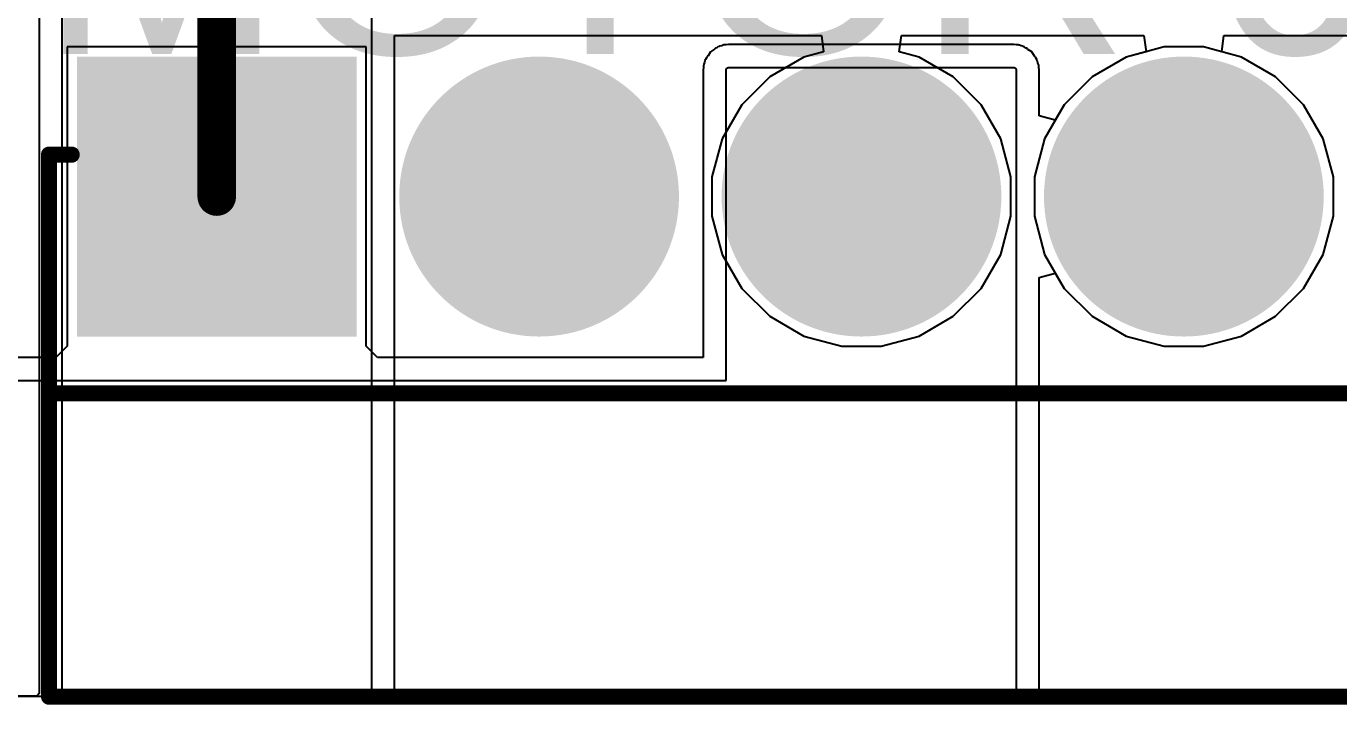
# Model space of a CAD drawing. Header units: millimetres. Extents: x -1.7 to 76.1, y -1.1 to 50.5.
# Drawn here: x 25.68 to 36.02, y -1.08 to 4.26 of the extents above; entities that cross this region are included whole.
import ezdxf

# ---------------------------------------------------------------- set-up
doc = ezdxf.new("R2010")
doc.units = ezdxf.units.MM
for name, color, linetype in [('BottomLayer', 5, 'Continuous'), ('BottomSolder', 6, 'Continuous'), ('MultiLayer', 9, 'Continuous'), ('PadHoleLayer', 156, 'Continuous'), ('TopLayer', 1, 'Continuous'), ('TopOverlay', 2, 'Continuous'), ('TopSolder', 216, 'Continuous')]:
    doc.layers.add(name, color=color, linetype=linetype)
doc.styles.add('Arial', font='', dxfattribs={"height": 0.2})
doc.styles.get('Arial').set_extended_font_data('Arial')

# ---------------------------------------------------------------- blocks, each defined once
blk = doc.blocks.new('HDR_1_8_M____R_____A_____113')
at = {"layer": 'BottomLayer'}
blk.add_hatch(color=5, dxfattribs=at).paths.add_polyline_path([(-9.89, 1), (-7.89, 1), (-7.89, -1), (-9.89, -1)])
h = blk.add_hatch(color=5, dxfattribs=at)
edge = h.paths.add_edge_path()
edge.add_arc((-6.35, 0), 1, 0, 360)
h = blk.add_hatch(color=5, dxfattribs=at)
edge = h.paths.add_edge_path()
edge.add_arc((-3.81, 0), 1, 0, 360)
h = blk.add_hatch(color=5, dxfattribs=at)
edge = h.paths.add_edge_path()
edge.add_arc((-1.27, 0), 1, 0, 360)
at = {"layer": 'BottomSolder'}
blk.add_hatch(color=6, dxfattribs=at).paths.add_polyline_path([(-9.992, 1.102), (-7.788, 1.102), (-7.788, -1.102), (-9.992, -1.102)])
h = blk.add_hatch(color=6, dxfattribs=at)
edge = h.paths.add_edge_path()
edge.add_arc((-6.35, 0), 1.102, 0, 360)
h = blk.add_hatch(color=6, dxfattribs=at)
edge = h.paths.add_edge_path()
edge.add_arc((-3.81, 0), 1.102, 0, 360)
h = blk.add_hatch(color=6, dxfattribs=at)
edge = h.paths.add_edge_path()
edge.add_arc((-1.27, 0), 1.102, 0, 360)
at = {"layer": 'MultiLayer'}
blk.add_hatch(color=9, dxfattribs=at).paths.add_polyline_path([(-9.89, 1), (-7.89, 1), (-7.89, -1), (-9.89, -1)])
h = blk.add_hatch(color=9, dxfattribs=at)
edge = h.paths.add_edge_path()
edge.add_arc((-6.35, 0), 1, 0, 360)
h = blk.add_hatch(color=9, dxfattribs=at)
edge = h.paths.add_edge_path()
edge.add_arc((-3.81, 0), 1, 0, 360)
h = blk.add_hatch(color=9, dxfattribs=at)
edge = h.paths.add_edge_path()
edge.add_arc((-1.27, 0), 1, 0, 360)
at = {"layer": 'PadHoleLayer'}
h = blk.add_hatch(color=156, dxfattribs=at)
edge = h.paths.add_edge_path()
edge.add_arc((-8.89, 0), 0.5, 0, 360)
h = blk.add_hatch(color=156, dxfattribs=at)
edge = h.paths.add_edge_path()
edge.add_arc((-6.35, 0), 0.5, 0, 360)
h = blk.add_hatch(color=156, dxfattribs=at)
edge = h.paths.add_edge_path()
edge.add_arc((-3.81, 0), 0.5, 0, 360)
h = blk.add_hatch(color=156, dxfattribs=at)
edge = h.paths.add_edge_path()
edge.add_arc((-1.27, 0), 0.5, 0, 360)
at = {"layer": 'TopLayer'}
blk.add_hatch(color=1, dxfattribs=at).paths.add_polyline_path([(-9.89, 1), (-7.89, 1), (-7.89, -1), (-9.89, -1)])
h = blk.add_hatch(color=1, dxfattribs=at)
edge = h.paths.add_edge_path()
edge.add_arc((-6.35, 0), 1, 0, 360)
h = blk.add_hatch(color=1, dxfattribs=at)
edge = h.paths.add_edge_path()
edge.add_arc((-3.81, 0), 1, 0, 360)
h = blk.add_hatch(color=1, dxfattribs=at)
edge = h.paths.add_edge_path()
edge.add_arc((-1.27, 0), 1, 0, 360)
at = {"layer": 'TopSolder'}
blk.add_hatch(color=216, dxfattribs=at).paths.add_polyline_path([(-9.992, 1.102), (-7.788, 1.102), (-7.788, -1.102), (-9.992, -1.102)])
h = blk.add_hatch(color=216, dxfattribs=at)
edge = h.paths.add_edge_path()
edge.add_arc((-6.35, 0), 1.102, 0, 360)
h = blk.add_hatch(color=216, dxfattribs=at)
edge = h.paths.add_edge_path()
edge.add_arc((-3.81, 0), 1.102, 0, 360)
h = blk.add_hatch(color=216, dxfattribs=at)
edge = h.paths.add_edge_path()
edge.add_arc((-1.27, 0), 1.102, 0, 360)
at = {"layer": 'TopOverlay', "const_width": 0.127}
for points in [[(-10.211, -3.937), (-10.211, 0.33)], [(-10.211, 0.33), (-10.033, 0.33)], [(-10.211, -1.549), (10.211, -1.549)], [(-10.211, -3.937), (10.211, -3.937)]]:
    blk.add_lwpolyline(points, dxfattribs=at)
at = {"layer": 'TopOverlay', "const_width": 0.0635}
for points in [[(-10.243, 0.33, 1), (-10.179, 0.33, 1)], [(-10.243, 0.33, 1), (-10.179, 0.33, 1)], [(-10.065, 0.33, 1), (-10.001, 0.33, 1)], [(-10.243, -1.549, 1), (-10.179, -1.549, 1)], [(-10.243, -3.937, 1), (-10.179, -3.937, 1)], [(-10.243, -3.937, 1), (-10.179, -3.937, 1)]]:
    blk.add_lwpolyline(points, format="xyb", close=True, dxfattribs=at)

msp = doc.modelspace()

# ---------------------------------------------------------------- linework, layer by layer
at = {"layer": 'BottomLayer'}
for p, q in [((25.778, 5.563), (25.778, -0.991)), ((25.959, -0.991), (25.959, 5.563)), ((28.397, 4.369), (28.397, -0.991)), ((28.578, -0.991), (28.578, 4.188)), ((28.578, 4.188), (31.943, 4.188)), ((31.943, 4.188), (31.96, 4.061)), ((32.556, 4.061), (32.573, 4.188)), ((32.573, 4.188), (34.483, 4.188)), ((34.483, 4.188), (34.5, 4.061)), ((35.096, 4.061), (35.113, 4.188)), ((35.113, 4.188), (37.023, 4.188)), ((31.96, 4.061), (31.803, 4.019)), ((32.713, 4.019), (32.556, 4.061)), ((34.5, 4.061), (34.343, 4.019)), ((35.253, 4.019), (35.096, 4.061)), ((31.803, 4.019), (31.535, 3.863)), ((32.981, 3.863), (32.713, 4.019)), ((34.343, 4.019), (34.075, 3.863)), ((35.521, 3.863), (35.253, 4.019)), ((31.535, 3.863), (31.316, 3.644)), ((33.2, 3.644), (32.981, 3.863)), ((34.075, 3.863), (33.856, 3.644)), ((35.74, 3.644), (35.521, 3.863)), ((31.316, 3.644), (31.16, 3.376)), ((33.356, 3.376), (33.2, 3.644)), ((33.856, 3.644), (33.7, 3.376)), ((35.896, 3.376), (35.74, 3.644)), ((31.16, 3.376), (31.08, 3.076)), ((33.436, 3.076), (33.356, 3.376)), ((33.7, 3.376), (33.62, 3.076)), ((35.976, 3.076), (35.896, 3.376)), ((31.08, 3.076), (31.08, 2.766)), ((33.436, 2.766), (33.436, 3.076)), ((33.62, 3.076), (33.62, 2.766)), ((35.976, 2.766), (35.976, 3.076)), ((31.08, 2.766), (31.16, 2.466)), ((33.356, 2.466), (33.436, 2.766)), ((33.62, 2.766), (33.7, 2.466)), ((35.896, 2.466), (35.976, 2.766)), ((31.16, 2.466), (31.316, 2.198)), ((33.2, 2.198), (33.356, 2.466)), ((33.7, 2.466), (33.856, 2.198)), ((35.74, 2.198), (35.896, 2.466)), ((31.316, 2.198), (31.535, 1.979)), ((32.981, 1.979), (33.2, 2.198)), ((33.856, 2.198), (34.075, 1.979)), ((35.521, 1.979), (35.74, 2.198)), ((31.535, 1.979), (31.803, 1.823)), ((32.713, 1.823), (32.981, 1.979)), ((34.075, 1.979), (34.343, 1.823)), ((35.253, 1.823), (35.521, 1.979)), ((31.803, 1.823), (32.103, 1.743)), ((32.413, 1.743), (32.713, 1.823)), ((34.343, 1.823), (34.643, 1.743)), ((34.953, 1.743), (35.253, 1.823)), ((32.103, 1.743), (32.413, 1.743)), ((34.643, 1.743), (34.953, 1.743)), ((25.761, -1.011), (7.827, -1.011)), ((25.778, -0.991), (25.761, -1.011)), ((28.397, -0.991), (25.959, -0.991)), ((28.595, -1.011), (28.578, -0.991)), ((54.03, -1.011), (28.595, -1.011))]:
    msp.add_line(p, q, dxfattribs=at)
at = {"layer": 'BottomLayer', "const_width": 0.305}
msp.add_lwpolyline([(27.178, 2.921), (27.178, 4.488)], dxfattribs=at)
at = {"layer": 'BottomLayer', "const_width": 0.152}
msp.add_lwpolyline([(27.102, 2.921, 1), (27.254, 2.921, 1)], format="xyb", close=True, dxfattribs=at)
at = {"layer": 'TopLayer'}
for p, q in [((28.356, 4.099), (26, 4.099)), ((26, 4.099), (26, 1.781)), ((28.356, 1.781), (28.356, 4.099)), ((31.069, 4.06), (31.049, 4.03)), ((31.101, 4.081), (31.069, 4.06)), ((31.069, 4.06), (31.069, 4.06)), ((31.106, 4.086), (31.101, 4.081)), ((31.108, 4.088), (31.106, 4.086)), ((31.115, 4.09), (31.108, 4.088)), ((31.127, 4.099), (31.115, 4.09)), ((31.137, 4.103), (31.127, 4.099)), ((31.14, 4.104), (31.137, 4.103)), ((31.157, 4.108), (31.14, 4.104)), ((31.174, 4.115), (31.157, 4.108)), ((31.192, 4.115), (31.174, 4.115)), ((31.209, 4.118), (31.192, 4.115)), ((33.459, 4.118), (31.209, 4.118)), ((33.477, 4.115), (33.459, 4.118)), ((33.495, 4.115), (33.477, 4.115)), ((33.499, 4.113), (33.495, 4.115)), ((33.503, 4.113), (33.499, 4.113)), ((33.516, 4.107), (33.503, 4.113)), ((33.503, 4.113), (33.503, 4.113)), ((33.529, 4.104), (33.516, 4.107)), ((33.531, 4.103), (33.529, 4.104)), ((33.541, 4.099), (33.531, 4.103)), ((33.531, 4.103), (33.531, 4.103)), ((33.554, 4.09), (33.541, 4.099)), ((33.56, 4.088), (33.554, 4.09)), ((33.562, 4.086), (33.56, 4.088)), ((33.565, 4.084), (33.562, 4.086)), ((33.567, 4.083), (33.565, 4.084)), ((33.57, 4.079), (33.567, 4.083)), ((33.6, 4.06), (33.57, 4.079)), ((33.621, 4.027), (33.6, 4.06)), ((33.6, 4.06), (33.6, 4.06)), ((34.643, 4.099), (34.343, 4.019)), ((34.953, 4.099), (34.643, 4.099)), ((35.253, 4.019), (34.953, 4.099)), ((31.013, 3.937), (31.01, 3.919)), ((31.015, 3.959), (31.013, 3.954)), ((31.013, 3.954), (31.013, 3.937)), ((31.021, 3.975), (31.015, 3.963)), ((31.015, 3.963), (31.015, 3.963)), ((31.015, 3.963), (31.015, 3.959)), ((31.024, 3.989), (31.021, 3.975)), ((31.025, 3.991), (31.024, 3.989)), ((31.029, 4.001), (31.025, 3.991)), ((31.025, 3.991), (31.025, 3.991)), ((31.038, 4.013), (31.029, 4.001)), ((31.04, 4.02), (31.038, 4.013)), ((31.042, 4.022), (31.04, 4.02)), ((31.044, 4.024), (31.042, 4.022)), ((31.046, 4.027), (31.044, 4.024)), ((31.049, 4.03), (31.046, 4.027)), ((31.193, 3.921), (31.197, 3.931)), ((31.197, 3.931), (31.207, 3.936)), ((31.207, 3.936), (31.209, 3.937)), ((31.209, 3.937), (33.459, 3.937)), ((33.459, 3.937), (33.459, 3.937)), ((33.459, 3.937), (33.462, 3.936)), ((33.462, 3.936), (33.472, 3.931)), ((33.472, 3.931), (33.476, 3.921)), ((33.626, 4.022), (33.621, 4.027)), ((33.628, 4.02), (33.626, 4.022)), ((33.631, 4.013), (33.628, 4.02)), ((33.639, 4.001), (33.631, 4.013)), ((33.643, 3.991), (33.639, 4.001)), ((33.645, 3.989), (33.643, 3.991)), ((33.648, 3.971), (33.645, 3.989)), ((33.655, 3.955), (33.648, 3.971)), ((33.655, 3.937), (33.655, 3.955)), ((33.658, 3.919), (33.655, 3.937)), ((34.343, 4.019), (34.075, 3.863)), ((35.521, 3.863), (35.253, 4.019)), ((31.01, 3.919), (31.01, 1.654)), ((31.191, 3.919), (31.193, 3.921)), ((31.191, 1.473), (31.191, 3.919)), ((31.191, 3.919), (31.191, 3.919)), ((33.476, 3.921), (33.477, 3.919)), ((33.477, 3.919), (33.477, 3.557)), ((33.658, 3.557), (33.658, 3.919)), ((34.075, 3.863), (33.856, 3.644)), ((35.74, 3.644), (35.521, 3.863)), ((33.856, 3.644), (33.785, 3.523)), ((35.896, 3.376), (35.74, 3.644)), ((33.477, 3.557), (33.477, 2.285)), ((33.785, 3.523), (33.658, 3.557)), ((35.976, 3.076), (35.896, 3.376)), ((35.976, 2.766), (35.976, 3.076)), ((35.896, 2.466), (35.976, 2.766)), ((35.74, 2.198), (35.896, 2.466)), ((33.477, 2.285), (33.477, -1.016)), ((33.658, 2.285), (33.785, 2.319)), ((33.658, -1.011), (33.658, 2.285)), ((33.785, 2.319), (33.856, 2.198)), ((33.856, 2.198), (34.075, 1.979)), ((35.521, 1.979), (35.74, 2.198)), ((34.075, 1.979), (34.343, 1.823)), ((35.253, 1.823), (35.521, 1.979)), ((26, 1.781), (26, 1.743)), ((28.356, 1.743), (28.356, 1.781)), ((34.343, 1.823), (34.643, 1.743)), ((34.953, 1.743), (35.253, 1.823)), ((26, 1.743), (25.91, 1.654)), ((28.446, 1.654), (28.356, 1.743)), ((34.643, 1.743), (34.953, 1.743)), ((25.91, 1.654), (24.572, 1.654)), ((31.01, 1.654), (28.446, 1.654)), ((12.802, 1.473), (31.191, 1.473)), ((33.477, -1.016), (0.829, -1.016)), ((54.03, -1.011), (33.658, -1.011))]:
    msp.add_line(p, q, dxfattribs=at)

# ---------------------------------------------------------------- block references
msp.add_blockref('HDR_1_8_M____R_____A_____113', (36.068, 2.921))

# ---------------------------------------------------------------- texts
at = {"layer": 'TopOverlay', "style": 'Arial'}
msp.add_text('MOTOR 6', height=1.651, rotation=360, dxfattribs=at).set_placement((25.781, 4.043))

doc.saveas('drawing.dxf')
